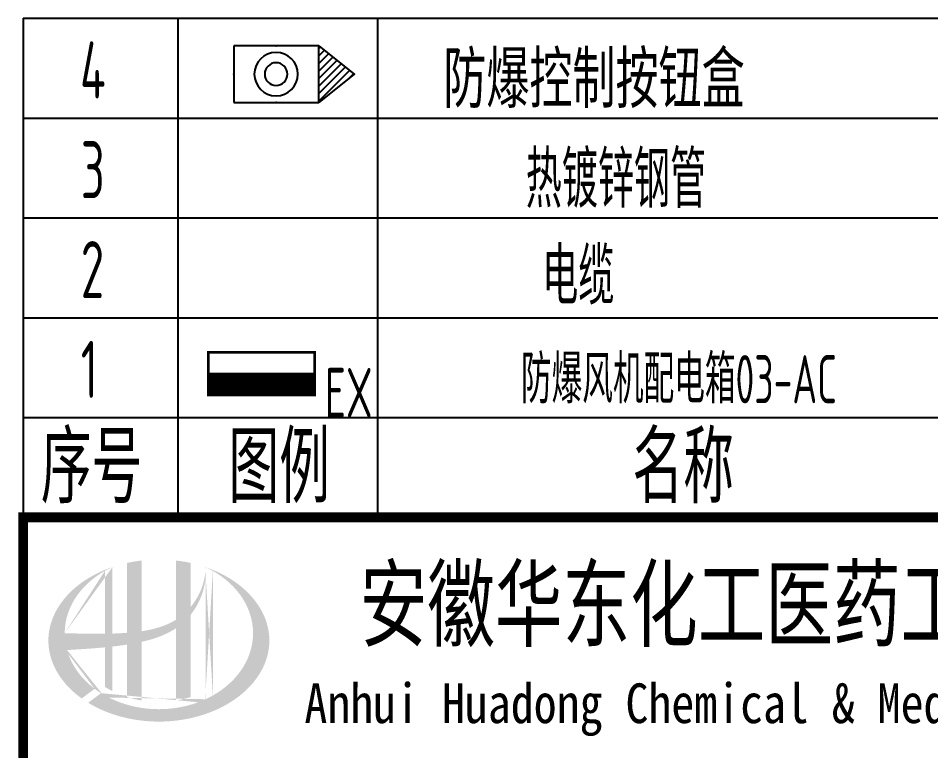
# Model space of a CAD drawing. Extents: x 1151645 to 1632247, y -116298 to 25377.
# Drawn here: x 1498709 to 1505151, y -95645 to -90475 of the extents above; entities that cross this region are included whole.
import ezdxf
from ezdxf.enums import TextEntityAlignment as Align

# ---------------------------------------------------------------- set-up
doc = ezdxf.new("R2010")
doc.units = 0
doc.header["$LTSCALE"] = 1000
doc.header["$MEASUREMENT"] = 0
doc.layers.get('0').update_dxf_attribs({"linetype": 'CONTINUOUS'})
for name, color, linetype in [('EQUIP-照明', 3, 'CONTINUOUS'), ('EQUIP-箱柜', 3, 'CONTINUOUS'), ('TEL_TAB', 7, 'CONTINUOUS'), ('电气', 3, 'CONTINUOUS'), ('电气文字', 7, 'CONTINUOUS')]:
    doc.layers.add(name, color=color, linetype=linetype)
doc.styles.add('_TEL_DIM', font='SIMPLEX', dxfattribs={"width": 0.8, "height": 3.5, "bigfont": 'HZTXT'})
doc.styles.add('ECEC_TQ_S', font='')
doc.styles.add('sceic', font='sceie.shx', dxfattribs={"width": 0.67, "bigfont": 'sceic.shx'})
doc.styles.add('sceie', font='sceie.shx', dxfattribs={"width": 0.7, "bigfont": 'sceic.shx'})
doc.styles.get('ECEC_TQ_S').set_extended_font_data('SimSun')

# ---------------------------------------------------------------- blocks, each defined once
blk = doc.blocks.new('*X41')
at = {"color": 0}
for p, q in [((23.611, 4.52), (23.716, 4.624)), ((23.847, 4.225), (24.246, 4.624)), ((24.083, 3.93), (24.776, 4.624)), ((24.319, 3.636), (25.307, 4.624)), ((24.554, 3.341), (25.837, 4.624)), ((24.79, 3.046), (26.367, 4.624)), ((25.026, 2.752), (26.898, 4.624)), ((25.261, 2.457), (27.428, 4.624)), ((25.497, 2.163), (25.806, 2.472))]:
    blk.add_line(p, q, dxfattribs=at)
blk = doc.blocks.new('$equip_U$00000072(DK-WAIX2)')
at = {"linetype": 'Continuous'}
for p, q in [((0, 1.7), (-0.4, 1.2)), ((0.4, 1.2), (0, 1.7)), ((-0.4, 0), (-0.4, 1.2)), ((-0.4, 1.2), (0.4, 1.2)), ((0.4, 1.2), (0.4, 0)), ((0.4, 0), (-0.4, 0))]:
    blk.add_line(p, q, dxfattribs=at)
for radius in [0.307, 0.16]:
    blk.add_circle((0.001, 0.597), radius, dxfattribs=at)
for p in [(0, 1.7), (-0.4, 0.6), (0.4, 0.6), (0, 0)]:
    blk.add_point(p)
at = {"linetype": 'Continuous', "xscale": 0.2, "yscale": 0.2, "zscale": 0.2, "rotation": 180}
blk.add_blockref('*X41', (5.106, 2.125), dxfattribs=at)
at = {"color": 7, "style": '_TEL_DIM', "flags": 1}
for tag in ['A', 'REMARK']:
    blk.add_attdef(tag, text='', height=0.00002, dxfattribs=at).set_placement((0, 0), align=Align.MIDDLE_CENTER)
blk = doc.blocks.new('$equip_U$00000072(WIN-01803291107)')
at = {"ltscale": 100}
blk.add_point((0.001, -0.597), dxfattribs=at)
at = {"xscale": -1}
blk.add_blockref('$equip_U$00000072(DK-WAIX2)', (0.001, -0.597), dxfattribs=at)
at = {"color": 7, "style": '_TEL_DIM', "flags": 1}
for tag in ['A', 'REMARK']:
    blk.add_attdef(tag, text='', height=0.00002, dxfattribs=at).set_placement((0, 0), align=Align.MIDDLE_CENTER)
blk = doc.blocks.new('*X44')
at = {"color": 0}
for p, q in [((-250, 32.8), (-182.8, 100)), ((-250, 68.2), (-218.2, 100)), ((-247.5, 0), (-147.5, 100)), ((-212.1, 0), (-112.1, 100)), ((-176.8, 0), (-76.8, 100)), ((-141.4, 0), (-41.4, 100)), ((-106.1, 0), (-6.1, 100)), ((-70.7, 0), (29.3, 100)), ((-35.4, 0), (64.6, 100)), ((0, 0), (100, 100)), ((35.4, 0), (135.4, 100)), ((70.7, 0), (170.7, 100)), ((106.1, 0), (206.1, 100)), ((141.4, 0), (241.4, 100)), ((176.8, 0), (250, 73.2)), ((212.1, 0), (250, 37.9)), ((247.5, 0), (250, 2.5))]:
    blk.add_line(p, q, dxfattribs=at)
blk = doc.blocks.new('$equip$00002929')
for p, q in [((-0.75, 0.6), (-0.75, 0)), ((0.75, 0.6), (-0.75, 0.6)), ((0.75, 0), (0.75, 0.6)), ((-0.75, 0.3), (0.75, 0.3)), ((-0.75, 0), (0.75, 0))]:
    blk.add_line(p, q)
for points, const_width in [([(-0.75, 0.6), (-0.75, 0), (0.75, 0), (0.75, 0.6), (-0.75, 0.6), (-0.75, 0)], 0.04), ([(-0.75, 0.15), (0.75, 0.15)], 0.3)]:
    blk.add_lwpolyline(points, dxfattribs=dict(const_width=const_width))
for p in [(0, 0.6), (-0.75, 0.3), (0.75, 0.3), (0, 0)]:
    blk.add_point(p)
at = {"xscale": 0.00300000000061118, "yscale": 0.00300000000061118, "zscale": 0.00300000000061118}
blk.add_blockref('*X44', (0, 0), dxfattribs=at)
at = {"color": 7, "style": '_TEL_DIM', "flags": 1}
for tag in ['A', 'REMARK']:
    blk.add_attdef(tag, text='', height=0.00002, dxfattribs=at).set_placement((0, 0), align=Align.MIDDLE_CENTER)

msp = doc.modelspace()

# ---------------------------------------------------------------- hatches: boundary and pattern name
h = msp.add_hatch(color=256)
edge = h.paths.add_edge_path()
edge.add_spline(control_points=[(1499580.1, -94876.4), (1499586.2, -94875.1), (1499592.3, -94873.6), (1499641.4, -94861.8), (1499683.9, -94848.8), (1499758.9, -94817.6), (1499791.9, -94800.7), (1499822.7, -94780.1)], knot_values=[61.629012, 61.629012, 61.629012, 61.629012, 63.330431, 63.330431, 75.353634, 75.353634, 85.398649, 85.398649, 85.398649, 85.398649], degree=3, periodic=0)
edge.add_line((1499822.7, -94780.1), (1499822.7, -95290.3))
edge.add_spline(control_points=[(1499822.7, -95290.3), (1499839.9, -95287.6), (1499856.9, -95284.2), (1499891.6, -95276.2), (1499909.3, -95271.4), (1499926.7, -95265.9)], knot_values=[4.908456, 4.908456, 4.908456, 4.908456, 4.992821, 4.992821, 5.083034, 5.083034, 5.083034, 5.083034], degree=3, periodic=0)
edge.add_line((1499926.7, -95265.9), (1499926.7, -94684.5))
edge.add_spline(control_points=[(1499926.7, -94684.5), (1499935.4, -94673.5), (1499943.6, -94662.2), (1499969.7, -94622.5), (1499985.3, -94592.6), (1500014.6, -94519.8), (1500025.8, -94476), (1500030.5, -94430.7), (1500030.6, -94429.4), (1500030.7, -94428.1)], knot_values=[97.991744, 97.991744, 97.991744, 97.991744, 101.64219, 101.64219, 110.337975, 110.337975, 121.934322, 121.934322, 122.270691, 122.270691, 122.270691, 122.270691], degree=3, periodic=0)
edge.add_line((1500030.7, -94428.1), (1500030.7, -94357.7))
edge.add_spline(control_points=[(1500030.7, -94357.7), (1500030.6, -94365.3), (1500030.3, -94373), (1500029.7, -94380.7)], knot_values=[126.194075, 126.194075, 126.194075, 126.194075, 128.396762, 128.396762, 128.396762, 128.396762], degree=3, periodic=0)
edge.add_spline(control_points=[(1500029.7, -94380.7), (1500029.2, -94386.9), (1500028.6, -94393.1), (1500027.8, -94399.3)], knot_values=[124.417049, 124.417049, 124.417049, 124.417049, 126.194075, 126.194075, 126.194075, 126.194075], degree=3, periodic=0)
edge.add_spline(control_points=[(1500027.8, -94399.3), (1500026.7, -94408.5), (1500025.2, -94417.6), (1500023.5, -94426.7)], knot_values=[121.80529, 121.80529, 121.80529, 121.80529, 124.417049, 124.417049, 124.417049, 124.417049], degree=3, periodic=0)
edge.add_spline(control_points=[(1500023.5, -94426.7), (1500021.1, -94438.8), (1500018.1, -94451), (1500014.6, -94463)], knot_values=[118.31574, 118.31574, 118.31574, 118.31574, 121.80529, 121.80529, 121.80529, 121.80529], degree=3, periodic=0)
edge.add_spline(control_points=[(1500014.6, -94463), (1500011.1, -94475.1), (1500007.1, -94487.1), (1500002.5, -94499)], knot_values=[114.795988, 114.795988, 114.795988, 114.795988, 118.31574, 118.31574, 118.31574, 118.31574], degree=3, periodic=0)
edge.add_spline(control_points=[(1500002.5, -94499), (1499998.1, -94510.7), (1499993.1, -94522.2), (1499987.7, -94533.5)], knot_values=[111.329641, 111.329641, 111.329641, 111.329641, 114.795988, 114.795988, 114.795988, 114.795988], degree=3, periodic=0)
edge.add_spline(control_points=[(1499987.7, -94533.5), (1499982.1, -94545.1), (1499976.1, -94556.4), (1499969.6, -94567.5)], knot_values=[107.79529, 107.79529, 107.79529, 107.79529, 111.329641, 111.329641, 111.329641, 111.329641], degree=3, periodic=0)
edge.add_spline(control_points=[(1499969.6, -94567.5), (1499963.3, -94578.3), (1499956.6, -94588.9), (1499949.5, -94599.2)], knot_values=[104.343579, 104.343579, 104.343579, 104.343579, 107.79529, 107.79529, 107.79529, 107.79529], degree=3, periodic=0)
edge.add_spline(control_points=[(1499949.5, -94599.2), (1499942.3, -94609.5), (1499934.7, -94619.6), (1499926.7, -94629.3)], knot_values=[100.8507, 100.8507, 100.8507, 100.8507, 104.343579, 104.343579, 104.343579, 104.343579], degree=3, periodic=0)
edge.add_line((1499926.7, -94629.3), (1499926.7, -94320))
edge.add_spline(control_points=[(1499926.7, -94320), (1499892.7, -94312.4), (1499857.9, -94306.6), (1499822.7, -94302.5)], knot_values=[4.423999, 4.423999, 4.423999, 4.423999, 4.558741, 4.558741, 4.558741, 4.558741], degree=3, periodic=0)
edge.add_line((1499822.7, -94302.5), (1499822.7, -94720.6))
edge.add_spline(control_points=[(1499822.7, -94720.6), (1499750.8, -94765.2), (1499666.6, -94788.4), (1499580.1, -94801.4)], knot_values=[63.246215, 63.246215, 63.246215, 63.246215, 87.689124, 87.689124, 87.689124, 87.689124], degree=3, periodic=0)
edge.add_line((1499580.1, -94801.4), (1499580.1, -94302.5))
edge.add_spline(control_points=[(1499580.1, -94302.5), (1499544.9, -94306.6), (1499510.1, -94312.4), (1499476.1, -94320)], knot_values=[4.866038, 4.866038, 4.866038, 4.866038, 5.000777, 5.000777, 5.000777, 5.000777], degree=3, periodic=0)
edge.add_line((1499476.1, -94320), (1499476.1, -94812.8))
edge.add_spline(control_points=[(1499476.1, -94812.8), (1499474.4, -94813), (1499439.4, -94815.6), (1499404.8, -94817.4), (1499372.1, -94818.4)], knot_values=[43.657356, 43.657356, 43.657356, 43.657356, 44.134253, 53.497092, 53.497092, 53.497092, 53.497092], degree=3, periodic=0)
edge.add_line((1499372.1, -94818.4), (1499372.1, -94349.3))
edge.add_spline(control_points=[(1499372.1, -94349.3), (1499355, -94355.1), (1499338.3, -94361.4), (1499321.9, -94368.1)], knot_values=[5.14157, 5.14157, 5.14157, 5.14157, 5.212921, 5.212921, 5.212921, 5.212921], degree=3, periodic=0)
edge.add_spline(control_points=[(1499321.9, -94368.1), (1499314.9, -94371), (1499308.1, -94373.9), (1499275.9, -94388.1), (1499251.3, -94400.3), (1499227.9, -94413.5)], knot_values=[5.212921, 5.212921, 5.212921, 5.212921, 5.24296, 5.24296, 5.355623, 5.355623, 5.355623, 5.355623], degree=3, periodic=0)
edge.add_spline(control_points=[(1499227.9, -94413.5), (1499213, -94421.9), (1499198.5, -94430.6), (1499184.5, -94439.7)], knot_values=[5.355623, 5.355623, 5.355623, 5.355623, 5.426974, 5.426974, 5.426974, 5.426974], degree=3, periodic=0)
edge.add_spline(control_points=[(1499184.5, -94439.7), (1499177.1, -94444.5), (1499169.8, -94449.5), (1499156.4, -94458.9), (1499150.1, -94463.5), (1499144, -94468.1)], knot_values=[5.426974, 5.426974, 5.426974, 5.426974, 5.464765, 5.464765, 5.498325, 5.498325, 5.498325, 5.498325], degree=3, periodic=0)
edge.add_spline(control_points=[(1499144, -94468.1), (1499117.9, -94487.6), (1499093.8, -94508.5), (1499071.9, -94530.5)], knot_values=[5.498325, 5.498325, 5.498325, 5.498325, 5.641027, 5.641027, 5.641027, 5.641027], degree=3, periodic=0)
edge.add_spline(control_points=[(1499071.9, -94530.5), (1499065, -94537.5), (1499058.2, -94544.6), (1499037.7, -94567.2), (1499024.9, -94583), (1499013.1, -94599.2)], knot_values=[5.641027, 5.641027, 5.641027, 5.641027, 5.686569, 5.686569, 5.783729, 5.783729, 5.783729, 5.783729], degree=3, periodic=0)
edge.add_spline(control_points=[(1499013.1, -94599.2), (1498998, -94620), (1498984.6, -94641.4), (1498971.5, -94666.4), (1498969.9, -94669.5), (1498968.3, -94672.7)], knot_values=[5.783729, 5.783729, 5.783729, 5.783729, 5.908374, 5.908374, 5.92643, 5.92643, 5.92643, 5.92643], degree=3, periodic=0)
edge.add_spline(control_points=[(1498968.3, -94672.7), (1498955.9, -94697.8), (1498945.8, -94723.5), (1498938.3, -94749.4)], knot_values=[5.92643, 5.92643, 5.92643, 5.92643, 6.069132, 6.069132, 6.069132, 6.069132], degree=3, periodic=0)
edge.add_spline(control_points=[(1498938.3, -94749.4), (1498935.1, -94760.5), (1498932.3, -94771.7), (1498927, -94797.8), (1498924.7, -94812.9), (1498923.3, -94827.9)], knot_values=[6.069132, 6.069132, 6.069132, 6.069132, 6.130179, 6.130179, 6.211834, 6.211834, 6.211834, 6.211834], degree=3, periodic=0)
edge.add_spline(control_points=[(1498923.3, -94827.9), (1498922, -94841.1), (1498921.4, -94854.3), (1498921.4, -94867.5)], knot_values=[6.211834, 6.211834, 6.211834, 6.211834, 6.283185, 6.283185, 6.283185, 6.283185], degree=3, periodic=0)
edge.add_spline(control_points=[(1498921.4, -94867.5), (1498921.4, -94876.8), (1498921.7, -94886.1), (1498922.3, -94895.5)], knot_values=[6.283185, 6.283185, 6.283185, 6.283185, 6.333655, 6.333655, 6.333655, 6.333655], degree=3, periodic=0)
edge.add_spline(control_points=[(1498922.3, -94895.5), (1498923.6, -94914.1), (1498926.1, -94932.7), (1498929.9, -94951.2)], knot_values=[6.333655, 6.333655, 6.333655, 6.333655, 6.434594, 6.434594, 6.434594, 6.434594], degree=3, periodic=0)
edge.add_spline(control_points=[(1498929.9, -94951.2), (1498930.1, -94952.5), (1498930.4, -94953.7), (1498934.3, -94972.2), (1498939.1, -94989.4), (1498944.9, -95006.4)], knot_values=[6.434594, 6.434594, 6.434594, 6.434594, 6.441278, 6.441278, 6.535532, 6.535532, 6.535532, 6.535532], degree=3, periodic=0)
edge.add_spline(control_points=[(1498944.9, -95006.4), (1498951.2, -95024.6), (1498958.7, -95042.7), (1498967.4, -95060.4)], knot_values=[6.535532, 6.535532, 6.535532, 6.535532, 6.636471, 6.636471, 6.636471, 6.636471], degree=3, periodic=0)
edge.add_spline(control_points=[(1498967.4, -95060.4), (1498969.6, -95064.9), (1498971.9, -95069.4), (1498981.3, -95087), (1498989, -95100.1), (1498997.3, -95112.9)], knot_values=[6.636471, 6.636471, 6.636471, 6.636471, 6.661894, 6.661894, 6.73741, 6.73741, 6.73741, 6.73741], degree=3, periodic=0)
edge.add_spline(control_points=[(1498997.3, -95112.9), (1499008.5, -95130.1), (1499020.9, -95146.9), (1499034.4, -95163.2)], knot_values=[6.73741, 6.73741, 6.73741, 6.73741, 6.838349, 6.838349, 6.838349, 6.838349], degree=3, periodic=0)
edge.add_spline(control_points=[(1499034.4, -95163.2), (1499040.3, -95170.4), (1499046.5, -95177.5), (1499061, -95193.4), (1499069.5, -95202.3), (1499078.4, -95210.9)], knot_values=[6.838349, 6.838349, 6.838349, 6.838349, 6.88251, 6.88251, 6.939288, 6.939288, 6.939288, 6.939288], degree=3, periodic=0)
edge.add_spline(control_points=[(1499078.4, -95210.9), (1499094.2, -95226.3), (1499111.1, -95241.1), (1499129, -95255.3)], knot_values=[6.939288, 6.939288, 6.939288, 6.939288, 7.040227, 7.040227, 7.040227, 7.040227], degree=3, periodic=0)
edge.add_spline(control_points=[(1499129, -95255.3), (1499137.9, -95262.4), (1499147.1, -95269.3), (1499156.5, -95276.1)], knot_values=[7.040227, 7.040227, 7.040227, 7.040227, 7.090696, 7.090696, 7.090696, 7.090696], degree=3, periodic=0)
edge.add_line((1499156.5, -95276.1), (1499247.7, -95207.7))
edge.add_ellipse((1499701.4, -94815.5), major_axis=(665, 0), ratio=0.806676, start_angle=192.81901, end_angle=226.98533, ccw=False)
edge.add_spline(control_points=[(1499052.9, -94934.5), (1499077, -94933), (1499101.1, -94931.6), (1499189.7, -94926.1), (1499254.6, -94921.7), (1499320.1, -94915.4)], knot_values=[11.398263, 11.398263, 11.398263, 11.398263, 18.40729, 18.40729, 37.18094, 37.18094, 37.18094, 37.18094], degree=3, periodic=0)
edge.add_line((1499320.1, -94915.4), (1499320.1, -95194.5))
edge.add_spline(control_points=[(1499320.1, -95194.5), (1499323.6, -95196.7), (1499327.2, -95198.9), (1499344.2, -95209.1), (1499357.9, -95216.7), (1499372.1, -95223.8)], knot_values=[4.049945, 4.049945, 4.049945, 4.049945, 4.072021, 4.072021, 4.153257, 4.153257, 4.153257, 4.153257], degree=3, periodic=0)
edge.add_line((1499372.1, -95223.8), (1499372.1, -94910))
edge.add_spline(control_points=[(1499372.1, -94910), (1499404.2, -94906.3), (1499436.6, -94902.1), (1499471.5, -94896.7), (1499473.8, -94896.3), (1499476.1, -94896)], knot_values=[42.135009, 42.135009, 42.135009, 42.135009, 51.307228, 51.307228, 51.948574, 51.948574, 51.948574, 51.948574], degree=3, periodic=0)
edge.add_line((1499476.1, -94896), (1499476.1, -95265.9))
edge.add_spline(control_points=[(1499476.1, -95265.9), (1499509.7, -95276.4), (1499544.5, -95284.6), (1499580.1, -95290.3)], knot_values=[4.34174, 4.34174, 4.34174, 4.34174, 4.516316, 4.516316, 4.516316, 4.516316], degree=3, periodic=0)
edge.add_line((1499580.1, -95290.3), (1499580.1, -94876.4))
edge = h.paths.add_edge_path(flags=16)
edge.add_ellipse((1499701.4, -94815.5), major_axis=(665, 0), ratio=0.806676, start_angle=124.98746, end_angle=179.99898, ccw=False)
edge.add_line((1499320.1, -94376), (1499320.1, -94819.6))
edge.add_spline(control_points=[(1499320.1, -94819.6), (1499224.7, -94820.9), (1499130.7, -94817.9), (1499036.4, -94815.5)], knot_values=[11.27373, 11.27373, 11.27373, 11.27373, 38.687513, 38.687513, 38.687513, 38.687513], degree=3, periodic=0)
edge = h.paths.add_edge_path()
edge.add_spline(control_points=[(1499202.6, -95306.6), (1499233.6, -95325.6), (1499266.7, -95342.9), (1499351.4, -95380.1), (1499404.6, -95398), (1499515.4, -95424.5), (1499572.8, -95433.2), (1499689, -95441), (1499747.7, -95440.1), (1499863.2, -95428.6), (1499920.1, -95418.1), (1500029.1, -95388), (1500081.3, -95368.5), (1500178.2, -95321.6), (1500222.9, -95294.3), (1500302.9, -95233.3), (1500338.1, -95199.7), (1500397.4, -95128.3), (1500421.5, -95090.4), (1500457.9, -95012.3), (1500470.2, -94972), (1500482.7, -94890.8), (1500483, -94849.9), (1500471.6, -94768.4), (1500459.7, -94727.9), (1500424.1, -94649.2), (1500400.3, -94610.9), (1500341.5, -94538.8), (1500306.5, -94504.8), (1500226.7, -94443.2), (1500181.9, -94415.5), (1500100.7, -94375.7), (1500066.4, -94361.5), (1500030.7, -94349.3)], knot_values=[0.886421, 0.886421, 0.886421, 0.886421, 1.040557, 1.040557, 1.261172, 1.261172, 1.481788, 1.481788, 1.702404, 1.702404, 1.92302, 1.92302, 2.143636, 2.143636, 2.364252, 2.364252, 2.584868, 2.584868, 2.805484, 2.805484, 3.026099, 3.026099, 3.246715, 3.246715, 3.46852, 3.46852, 3.690325, 3.690325, 3.91213, 3.91213, 4.133935, 4.133935, 4.283209, 4.283209, 4.283209, 4.283209], degree=3, periodic=0)
edge.add_line((1500030.7, -94349.3), (1500030.7, -94349.3))
edge.add_spline(control_points=[(1500030.7, -94349.4), (1500030.8, -94352.2), (1500030.8, -94354.9), (1500030.7, -94357.7)], knot_values=[128.396762, 128.396762, 128.396762, 128.396762, 129.192193, 129.192193, 129.192193, 129.192193], degree=3, periodic=0)
edge.add_line((1500030.7, -94357.7), (1500030.7, -95281.6))
edge.add_ellipse((1499701.4, -94815.5), major_axis=(665, 0), ratio=0.806676, start_angle=232.10542, end_angle=299.68334, ccw=False)
edge.add_line((1499292.9, -95238.8), (1499202.6, -95306.6))
edge = h.paths.add_edge_path(flags=16)
edge.add_ellipse((1499701.4, -94815.5), major_axis=(665, 0), ratio=0.806676, start_angle=304.98746, end_angle=415.01211, ccw=False)
edge.add_line((1500082.7, -95255), (1500082.7, -94376))
h = msp.add_hatch(color=256)
edge = h.paths.add_edge_path()
edge.add_spline(control_points=[(1499580.1, -94876.4), (1499586.2, -94875.1), (1499592.3, -94873.6), (1499641.4, -94861.8), (1499683.9, -94848.8), (1499758.9, -94817.6), (1499791.9, -94800.7), (1499822.7, -94780.1)], knot_values=[61.629012, 61.629012, 61.629012, 61.629012, 63.330431, 63.330431, 75.353634, 75.353634, 85.398649, 85.398649, 85.398649, 85.398649], degree=3, periodic=0)
edge.add_line((1499822.7, -94780.1), (1499822.7, -95290.3))
edge.add_spline(control_points=[(1499822.7, -95290.3), (1499839.9, -95287.6), (1499856.9, -95284.2), (1499891.6, -95276.2), (1499909.3, -95271.4), (1499926.7, -95265.9)], knot_values=[4.908456, 4.908456, 4.908456, 4.908456, 4.992821, 4.992821, 5.083034, 5.083034, 5.083034, 5.083034], degree=3, periodic=0)
edge.add_line((1499926.7, -95265.9), (1499926.7, -94684.5))
edge.add_spline(control_points=[(1499926.7, -94684.5), (1499935.4, -94673.5), (1499943.6, -94662.2), (1499969.7, -94622.5), (1499985.3, -94592.6), (1500014.6, -94519.8), (1500025.8, -94476), (1500030.5, -94430.7), (1500030.6, -94429.4), (1500030.7, -94428.1)], knot_values=[97.991744, 97.991744, 97.991744, 97.991744, 101.64219, 101.64219, 110.337975, 110.337975, 121.934322, 121.934322, 122.270691, 122.270691, 122.270691, 122.270691], degree=3, periodic=0)
edge.add_line((1500030.7, -94428.1), (1500030.7, -94357.7))
edge.add_spline(control_points=[(1500030.7, -94357.7), (1500030.6, -94365.3), (1500030.3, -94373), (1500029.7, -94380.7)], knot_values=[126.194075, 126.194075, 126.194075, 126.194075, 128.396762, 128.396762, 128.396762, 128.396762], degree=3, periodic=0)
edge.add_spline(control_points=[(1500029.7, -94380.7), (1500029.2, -94386.9), (1500028.6, -94393.1), (1500027.8, -94399.3)], knot_values=[124.417049, 124.417049, 124.417049, 124.417049, 126.194075, 126.194075, 126.194075, 126.194075], degree=3, periodic=0)
edge.add_spline(control_points=[(1500027.8, -94399.3), (1500026.7, -94408.5), (1500025.2, -94417.6), (1500023.5, -94426.7)], knot_values=[121.80529, 121.80529, 121.80529, 121.80529, 124.417049, 124.417049, 124.417049, 124.417049], degree=3, periodic=0)
edge.add_spline(control_points=[(1500023.5, -94426.7), (1500021.1, -94438.8), (1500018.1, -94451), (1500014.6, -94463)], knot_values=[118.31574, 118.31574, 118.31574, 118.31574, 121.80529, 121.80529, 121.80529, 121.80529], degree=3, periodic=0)
edge.add_spline(control_points=[(1500014.6, -94463), (1500011.1, -94475.1), (1500007.1, -94487.1), (1500002.5, -94499)], knot_values=[114.795988, 114.795988, 114.795988, 114.795988, 118.31574, 118.31574, 118.31574, 118.31574], degree=3, periodic=0)
edge.add_spline(control_points=[(1500002.5, -94499), (1499998.1, -94510.7), (1499993.1, -94522.2), (1499987.7, -94533.5)], knot_values=[111.329641, 111.329641, 111.329641, 111.329641, 114.795988, 114.795988, 114.795988, 114.795988], degree=3, periodic=0)
edge.add_spline(control_points=[(1499987.7, -94533.5), (1499982.1, -94545.1), (1499976.1, -94556.4), (1499969.6, -94567.5)], knot_values=[107.79529, 107.79529, 107.79529, 107.79529, 111.329641, 111.329641, 111.329641, 111.329641], degree=3, periodic=0)
edge.add_spline(control_points=[(1499969.6, -94567.5), (1499963.3, -94578.3), (1499956.6, -94588.9), (1499949.5, -94599.2)], knot_values=[104.343579, 104.343579, 104.343579, 104.343579, 107.79529, 107.79529, 107.79529, 107.79529], degree=3, periodic=0)
edge.add_spline(control_points=[(1499949.5, -94599.2), (1499942.3, -94609.5), (1499934.7, -94619.6), (1499926.7, -94629.3)], knot_values=[100.8507, 100.8507, 100.8507, 100.8507, 104.343579, 104.343579, 104.343579, 104.343579], degree=3, periodic=0)
edge.add_line((1499926.7, -94629.3), (1499926.7, -94320))
edge.add_spline(control_points=[(1499926.7, -94320), (1499892.7, -94312.4), (1499857.9, -94306.6), (1499822.7, -94302.5)], knot_values=[4.423999, 4.423999, 4.423999, 4.423999, 4.558741, 4.558741, 4.558741, 4.558741], degree=3, periodic=0)
edge.add_line((1499822.7, -94302.5), (1499822.7, -94720.6))
edge.add_spline(control_points=[(1499822.7, -94720.6), (1499750.8, -94765.2), (1499666.6, -94788.4), (1499580.1, -94801.4)], knot_values=[63.246215, 63.246215, 63.246215, 63.246215, 87.689124, 87.689124, 87.689124, 87.689124], degree=3, periodic=0)
edge.add_line((1499580.1, -94801.4), (1499580.1, -94302.5))
edge.add_spline(control_points=[(1499580.1, -94302.5), (1499544.9, -94306.6), (1499510.1, -94312.4), (1499476.1, -94320)], knot_values=[4.866038, 4.866038, 4.866038, 4.866038, 5.000777, 5.000777, 5.000777, 5.000777], degree=3, periodic=0)
edge.add_line((1499476.1, -94320), (1499476.1, -94812.8))
edge.add_spline(control_points=[(1499476.1, -94812.8), (1499474.4, -94813), (1499439.4, -94815.6), (1499404.8, -94817.4), (1499372.1, -94818.4)], knot_values=[43.657356, 43.657356, 43.657356, 43.657356, 44.134253, 53.497092, 53.497092, 53.497092, 53.497092], degree=3, periodic=0)
edge.add_line((1499372.1, -94818.4), (1499372.1, -94349.3))
edge.add_spline(control_points=[(1499372.1, -94349.3), (1499355, -94355.1), (1499338.3, -94361.4), (1499321.9, -94368.1)], knot_values=[5.14157, 5.14157, 5.14157, 5.14157, 5.212921, 5.212921, 5.212921, 5.212921], degree=3, periodic=0)
edge.add_spline(control_points=[(1499321.9, -94368.1), (1499314.9, -94371), (1499308.1, -94373.9), (1499275.9, -94388.1), (1499251.3, -94400.3), (1499227.9, -94413.5)], knot_values=[5.212921, 5.212921, 5.212921, 5.212921, 5.24296, 5.24296, 5.355623, 5.355623, 5.355623, 5.355623], degree=3, periodic=0)
edge.add_spline(control_points=[(1499227.9, -94413.5), (1499213, -94421.9), (1499198.5, -94430.6), (1499184.5, -94439.7)], knot_values=[5.355623, 5.355623, 5.355623, 5.355623, 5.426974, 5.426974, 5.426974, 5.426974], degree=3, periodic=0)
edge.add_spline(control_points=[(1499184.5, -94439.7), (1499177.1, -94444.5), (1499169.8, -94449.5), (1499156.4, -94458.9), (1499150.1, -94463.5), (1499144, -94468.1)], knot_values=[5.426974, 5.426974, 5.426974, 5.426974, 5.464765, 5.464765, 5.498325, 5.498325, 5.498325, 5.498325], degree=3, periodic=0)
edge.add_spline(control_points=[(1499144, -94468.1), (1499117.9, -94487.6), (1499093.8, -94508.5), (1499071.9, -94530.5)], knot_values=[5.498325, 5.498325, 5.498325, 5.498325, 5.641027, 5.641027, 5.641027, 5.641027], degree=3, periodic=0)
edge.add_spline(control_points=[(1499071.9, -94530.5), (1499065, -94537.5), (1499058.2, -94544.6), (1499037.7, -94567.2), (1499024.9, -94583), (1499013.1, -94599.2)], knot_values=[5.641027, 5.641027, 5.641027, 5.641027, 5.686569, 5.686569, 5.783729, 5.783729, 5.783729, 5.783729], degree=3, periodic=0)
edge.add_spline(control_points=[(1499013.1, -94599.2), (1498998, -94620), (1498984.6, -94641.4), (1498971.5, -94666.4), (1498969.9, -94669.5), (1498968.3, -94672.7)], knot_values=[5.783729, 5.783729, 5.783729, 5.783729, 5.908374, 5.908374, 5.92643, 5.92643, 5.92643, 5.92643], degree=3, periodic=0)
edge.add_spline(control_points=[(1498968.3, -94672.7), (1498955.9, -94697.8), (1498945.8, -94723.5), (1498938.3, -94749.4)], knot_values=[5.92643, 5.92643, 5.92643, 5.92643, 6.069132, 6.069132, 6.069132, 6.069132], degree=3, periodic=0)
edge.add_spline(control_points=[(1498938.3, -94749.4), (1498935.1, -94760.5), (1498932.3, -94771.7), (1498927, -94797.8), (1498924.7, -94812.9), (1498923.3, -94827.9)], knot_values=[6.069132, 6.069132, 6.069132, 6.069132, 6.130179, 6.130179, 6.211834, 6.211834, 6.211834, 6.211834], degree=3, periodic=0)
edge.add_spline(control_points=[(1498923.3, -94827.9), (1498922, -94841.1), (1498921.4, -94854.3), (1498921.4, -94867.5)], knot_values=[6.211834, 6.211834, 6.211834, 6.211834, 6.283185, 6.283185, 6.283185, 6.283185], degree=3, periodic=0)
edge.add_spline(control_points=[(1498921.4, -94867.5), (1498921.4, -94876.8), (1498921.7, -94886.1), (1498922.3, -94895.5)], knot_values=[6.283185, 6.283185, 6.283185, 6.283185, 6.333655, 6.333655, 6.333655, 6.333655], degree=3, periodic=0)
edge.add_spline(control_points=[(1498922.3, -94895.5), (1498923.6, -94914.1), (1498926.1, -94932.7), (1498929.9, -94951.2)], knot_values=[6.333655, 6.333655, 6.333655, 6.333655, 6.434594, 6.434594, 6.434594, 6.434594], degree=3, periodic=0)
edge.add_spline(control_points=[(1498929.9, -94951.2), (1498930.1, -94952.5), (1498930.4, -94953.7), (1498934.3, -94972.2), (1498939.1, -94989.4), (1498944.9, -95006.4)], knot_values=[6.434594, 6.434594, 6.434594, 6.434594, 6.441278, 6.441278, 6.535532, 6.535532, 6.535532, 6.535532], degree=3, periodic=0)
edge.add_spline(control_points=[(1498944.9, -95006.4), (1498951.2, -95024.6), (1498958.7, -95042.7), (1498967.4, -95060.4)], knot_values=[6.535532, 6.535532, 6.535532, 6.535532, 6.636471, 6.636471, 6.636471, 6.636471], degree=3, periodic=0)
edge.add_spline(control_points=[(1498967.4, -95060.4), (1498969.6, -95064.9), (1498971.9, -95069.4), (1498981.3, -95087), (1498989, -95100.1), (1498997.3, -95112.9)], knot_values=[6.636471, 6.636471, 6.636471, 6.636471, 6.661894, 6.661894, 6.73741, 6.73741, 6.73741, 6.73741], degree=3, periodic=0)
edge.add_spline(control_points=[(1498997.3, -95112.9), (1499008.5, -95130.1), (1499020.9, -95146.9), (1499034.4, -95163.2)], knot_values=[6.73741, 6.73741, 6.73741, 6.73741, 6.838349, 6.838349, 6.838349, 6.838349], degree=3, periodic=0)
edge.add_spline(control_points=[(1499034.4, -95163.2), (1499040.3, -95170.4), (1499046.5, -95177.5), (1499061, -95193.4), (1499069.5, -95202.3), (1499078.4, -95210.9)], knot_values=[6.838349, 6.838349, 6.838349, 6.838349, 6.88251, 6.88251, 6.939288, 6.939288, 6.939288, 6.939288], degree=3, periodic=0)
edge.add_spline(control_points=[(1499078.4, -95210.9), (1499094.2, -95226.3), (1499111.1, -95241.1), (1499129, -95255.3)], knot_values=[6.939288, 6.939288, 6.939288, 6.939288, 7.040227, 7.040227, 7.040227, 7.040227], degree=3, periodic=0)
edge.add_spline(control_points=[(1499129, -95255.3), (1499137.9, -95262.4), (1499147.1, -95269.3), (1499156.5, -95276.1)], knot_values=[7.040227, 7.040227, 7.040227, 7.040227, 7.090696, 7.090696, 7.090696, 7.090696], degree=3, periodic=0)
edge.add_line((1499156.5, -95276.1), (1499247.7, -95207.7))
edge.add_ellipse((1499701.4, -94815.5), major_axis=(665, 0), ratio=0.806676, start_angle=192.81901, end_angle=226.98533, ccw=False)
edge.add_spline(control_points=[(1499052.9, -94934.5), (1499077, -94933), (1499101.1, -94931.6), (1499189.7, -94926.1), (1499254.6, -94921.7), (1499320.1, -94915.4)], knot_values=[11.398263, 11.398263, 11.398263, 11.398263, 18.40729, 18.40729, 37.18094, 37.18094, 37.18094, 37.18094], degree=3, periodic=0)
edge.add_line((1499320.1, -94915.4), (1499320.1, -95194.5))
edge.add_spline(control_points=[(1499320.1, -95194.5), (1499323.6, -95196.7), (1499327.2, -95198.9), (1499344.2, -95209.1), (1499357.9, -95216.7), (1499372.1, -95223.8)], knot_values=[4.049945, 4.049945, 4.049945, 4.049945, 4.072021, 4.072021, 4.153257, 4.153257, 4.153257, 4.153257], degree=3, periodic=0)
edge.add_line((1499372.1, -95223.8), (1499372.1, -94910))
edge.add_spline(control_points=[(1499372.1, -94910), (1499404.2, -94906.3), (1499436.6, -94902.1), (1499471.5, -94896.7), (1499473.8, -94896.3), (1499476.1, -94896)], knot_values=[42.135009, 42.135009, 42.135009, 42.135009, 51.307228, 51.307228, 51.948574, 51.948574, 51.948574, 51.948574], degree=3, periodic=0)
edge.add_line((1499476.1, -94896), (1499476.1, -95265.9))
edge.add_spline(control_points=[(1499476.1, -95265.9), (1499509.7, -95276.4), (1499544.5, -95284.6), (1499580.1, -95290.3)], knot_values=[4.34174, 4.34174, 4.34174, 4.34174, 4.516316, 4.516316, 4.516316, 4.516316], degree=3, periodic=0)
edge.add_line((1499580.1, -95290.3), (1499580.1, -94876.4))
edge = h.paths.add_edge_path(flags=16)
edge.add_ellipse((1499701.4, -94815.5), major_axis=(665, 0), ratio=0.806676, start_angle=124.98746, end_angle=179.99898, ccw=False)
edge.add_line((1499320.1, -94376), (1499320.1, -94819.6))
edge.add_spline(control_points=[(1499320.1, -94819.6), (1499224.7, -94820.9), (1499130.7, -94817.9), (1499036.4, -94815.5)], knot_values=[11.27373, 11.27373, 11.27373, 11.27373, 38.687513, 38.687513, 38.687513, 38.687513], degree=3, periodic=0)
edge = h.paths.add_edge_path()
edge.add_spline(control_points=[(1499202.6, -95306.6), (1499233.6, -95325.6), (1499266.7, -95342.9), (1499351.4, -95380.1), (1499404.6, -95398), (1499515.4, -95424.5), (1499572.8, -95433.2), (1499689, -95441), (1499747.7, -95440.1), (1499863.2, -95428.6), (1499920.1, -95418.1), (1500029.1, -95388), (1500081.3, -95368.5), (1500178.2, -95321.6), (1500222.9, -95294.3), (1500302.9, -95233.3), (1500338.1, -95199.7), (1500397.4, -95128.3), (1500421.5, -95090.4), (1500457.9, -95012.3), (1500470.2, -94972), (1500482.7, -94890.8), (1500483, -94849.9), (1500471.6, -94768.4), (1500459.7, -94727.9), (1500424.1, -94649.2), (1500400.3, -94610.9), (1500341.5, -94538.8), (1500306.5, -94504.8), (1500226.7, -94443.2), (1500181.9, -94415.5), (1500100.7, -94375.7), (1500066.4, -94361.5), (1500030.7, -94349.3)], knot_values=[0.886421, 0.886421, 0.886421, 0.886421, 1.040557, 1.040557, 1.261172, 1.261172, 1.481788, 1.481788, 1.702404, 1.702404, 1.92302, 1.92302, 2.143636, 2.143636, 2.364252, 2.364252, 2.584868, 2.584868, 2.805484, 2.805484, 3.026099, 3.026099, 3.246715, 3.246715, 3.46852, 3.46852, 3.690325, 3.690325, 3.91213, 3.91213, 4.133935, 4.133935, 4.283209, 4.283209, 4.283209, 4.283209], degree=3, periodic=0)
edge.add_line((1500030.7, -94349.3), (1500030.7, -94349.3))
edge.add_spline(control_points=[(1500030.7, -94349.4), (1500030.8, -94352.2), (1500030.8, -94354.9), (1500030.7, -94357.7)], knot_values=[128.396762, 128.396762, 128.396762, 128.396762, 129.192193, 129.192193, 129.192193, 129.192193], degree=3, periodic=0)
edge.add_line((1500030.7, -94357.7), (1500030.7, -95281.6))
edge.add_ellipse((1499701.4, -94815.5), major_axis=(665, 0), ratio=0.806676, start_angle=232.10542, end_angle=299.68334, ccw=False)
edge.add_line((1499292.9, -95238.8), (1499202.6, -95306.6))
edge = h.paths.add_edge_path(flags=16)
edge.add_ellipse((1499701.4, -94815.5), major_axis=(665, 0), ratio=0.806676, start_angle=304.98746, end_angle=415.01211, ccw=False)
edge.add_line((1500082.7, -95255), (1500082.7, -94376))

# ---------------------------------------------------------------- linework, layer by layer
at = {"const_width": 70}
msp.add_lwpolyline([(1498743.5, -93998.1), (1498743.5, -99998.1)], dxfattribs=at)
msp.add_lwpolyline([(1516743.5, -93998.1, 70, 70, 0), (1498743.5, -93998.1, 70, 70, 0), (1498743.5, -99998.1, 0, 0, 0)], format="xyseb")
at = {"layer": '电气', "color": 7}
for p, q in [((1498743.5, -90475.5), (1516743.5, -90475.5)), ((1498743.5, -90475.5), (1498743.5, -93998.1)), ((1499834.9, -90475.5), (1499834.9, -93998.1)), ((1501244, -90475.5), (1501244, -93998.1)), ((1498743.5, -91180), (1516743.5, -91180)), ((1498743.5, -91884.5), (1516743.5, -91884.5)), ((1498743.5, -92589.1), (1516743.5, -92589.1)), ((1498743.5, -93293.6), (1516743.5, -93293.6))]:
    msp.add_line(p, q, dxfattribs=at)

# ---------------------------------------------------------------- block references
at = {"layer": 'EQUIP-照明', "xscale": 500, "yscale": 500, "zscale": 500, "rotation": 269.9999999999999}
msp.add_blockref('$equip_U$00000072(WIN-01803291107)', (1500528.7, -90869.6), dxfattribs=at)
at = {"layer": 'EQUIP-箱柜', "xscale": 500, "yscale": 500, "zscale": 500}
msp.add_blockref('$equip$00002929', (1500426, -93133), dxfattribs=at)

# ---------------------------------------------------------------- texts
at = {"style": 'ECEC_TQ_S'}
for s, height, width, p in [('安徽华东化工医药工程有限责任公司', 500, 0.7, (1504938.4, -94598.1)), ('安徽华东化工医药工程有限责任公司', 500, 0.7, (1504938.4, -94598.1)), ('Anhui Huadong Chemical & Medical Engineering Co.,Ltd', 280, 0.85, (1504938.4, -95348.1)), ('Anhui Huadong Chemical & Medical Engineering Co.,Ltd', 280, 0.85, (1504938.4, -95348.1))]:
    msp.add_text(s, height=height, dxfattribs=dict(at, width=width)).set_placement(p, align=Align.MIDDLE)
at = {"layer": 'TEL_TAB', "color": 0, "linetype": 'ByBlock', "style": 'sceic', "width": 0.67}
msp.add_text('防爆风机配电箱03-AC', height=340, dxfattribs=at).set_placement((1502257.9, -93192.9))
at = {"layer": '电气', "color": 7, "style": 'sceie'}
for s, height, width, p in [('4', 402.6, 0.7, (1499144.8, -91041.6)), ('3', 402.6, 0.7, (1499150.5, -91746.1)), ('2', 402.6, 0.7, (1499150.5, -92450.7)), ('1', 402.6, 0.7, (1499150.5, -93155.2)), ('序号', 503.23, 0.75, (1498868.1, -93897.5)), ('图例', 503.23, 0.75, (1500192.4, -93897.5)), ('名称', 503.23, 0.75, (1503044.9, -93897.5))]:
    msp.add_text(s, height=height, dxfattribs=dict(at, width=width)).set_placement(p)
at = {"layer": '电气', "color": 0, "style": 'sceie', "width": 0.8}
msp.add_text('防爆控制按钮盒', height=400, dxfattribs=at).set_placement((1501709.6, -91108.2, 240))
at = {"layer": '电气', "color": 7, "linetype": 'Continuous', "style": 'sceic', "width": 0.67}
for s, p in [('热镀锌钢管', (1502292.1, -91813.3)), ('电缆', (1502407.8, -92496.3))]:
    msp.add_text(s, height=400, dxfattribs=at).set_placement(p)
at = {"layer": '电气文字', "style": 'sceie', "width": 0.7}
msp.add_text('EX', height=350, dxfattribs=at).set_placement((1500872.3, -93293.6))

doc.saveas('drawing.dxf')
